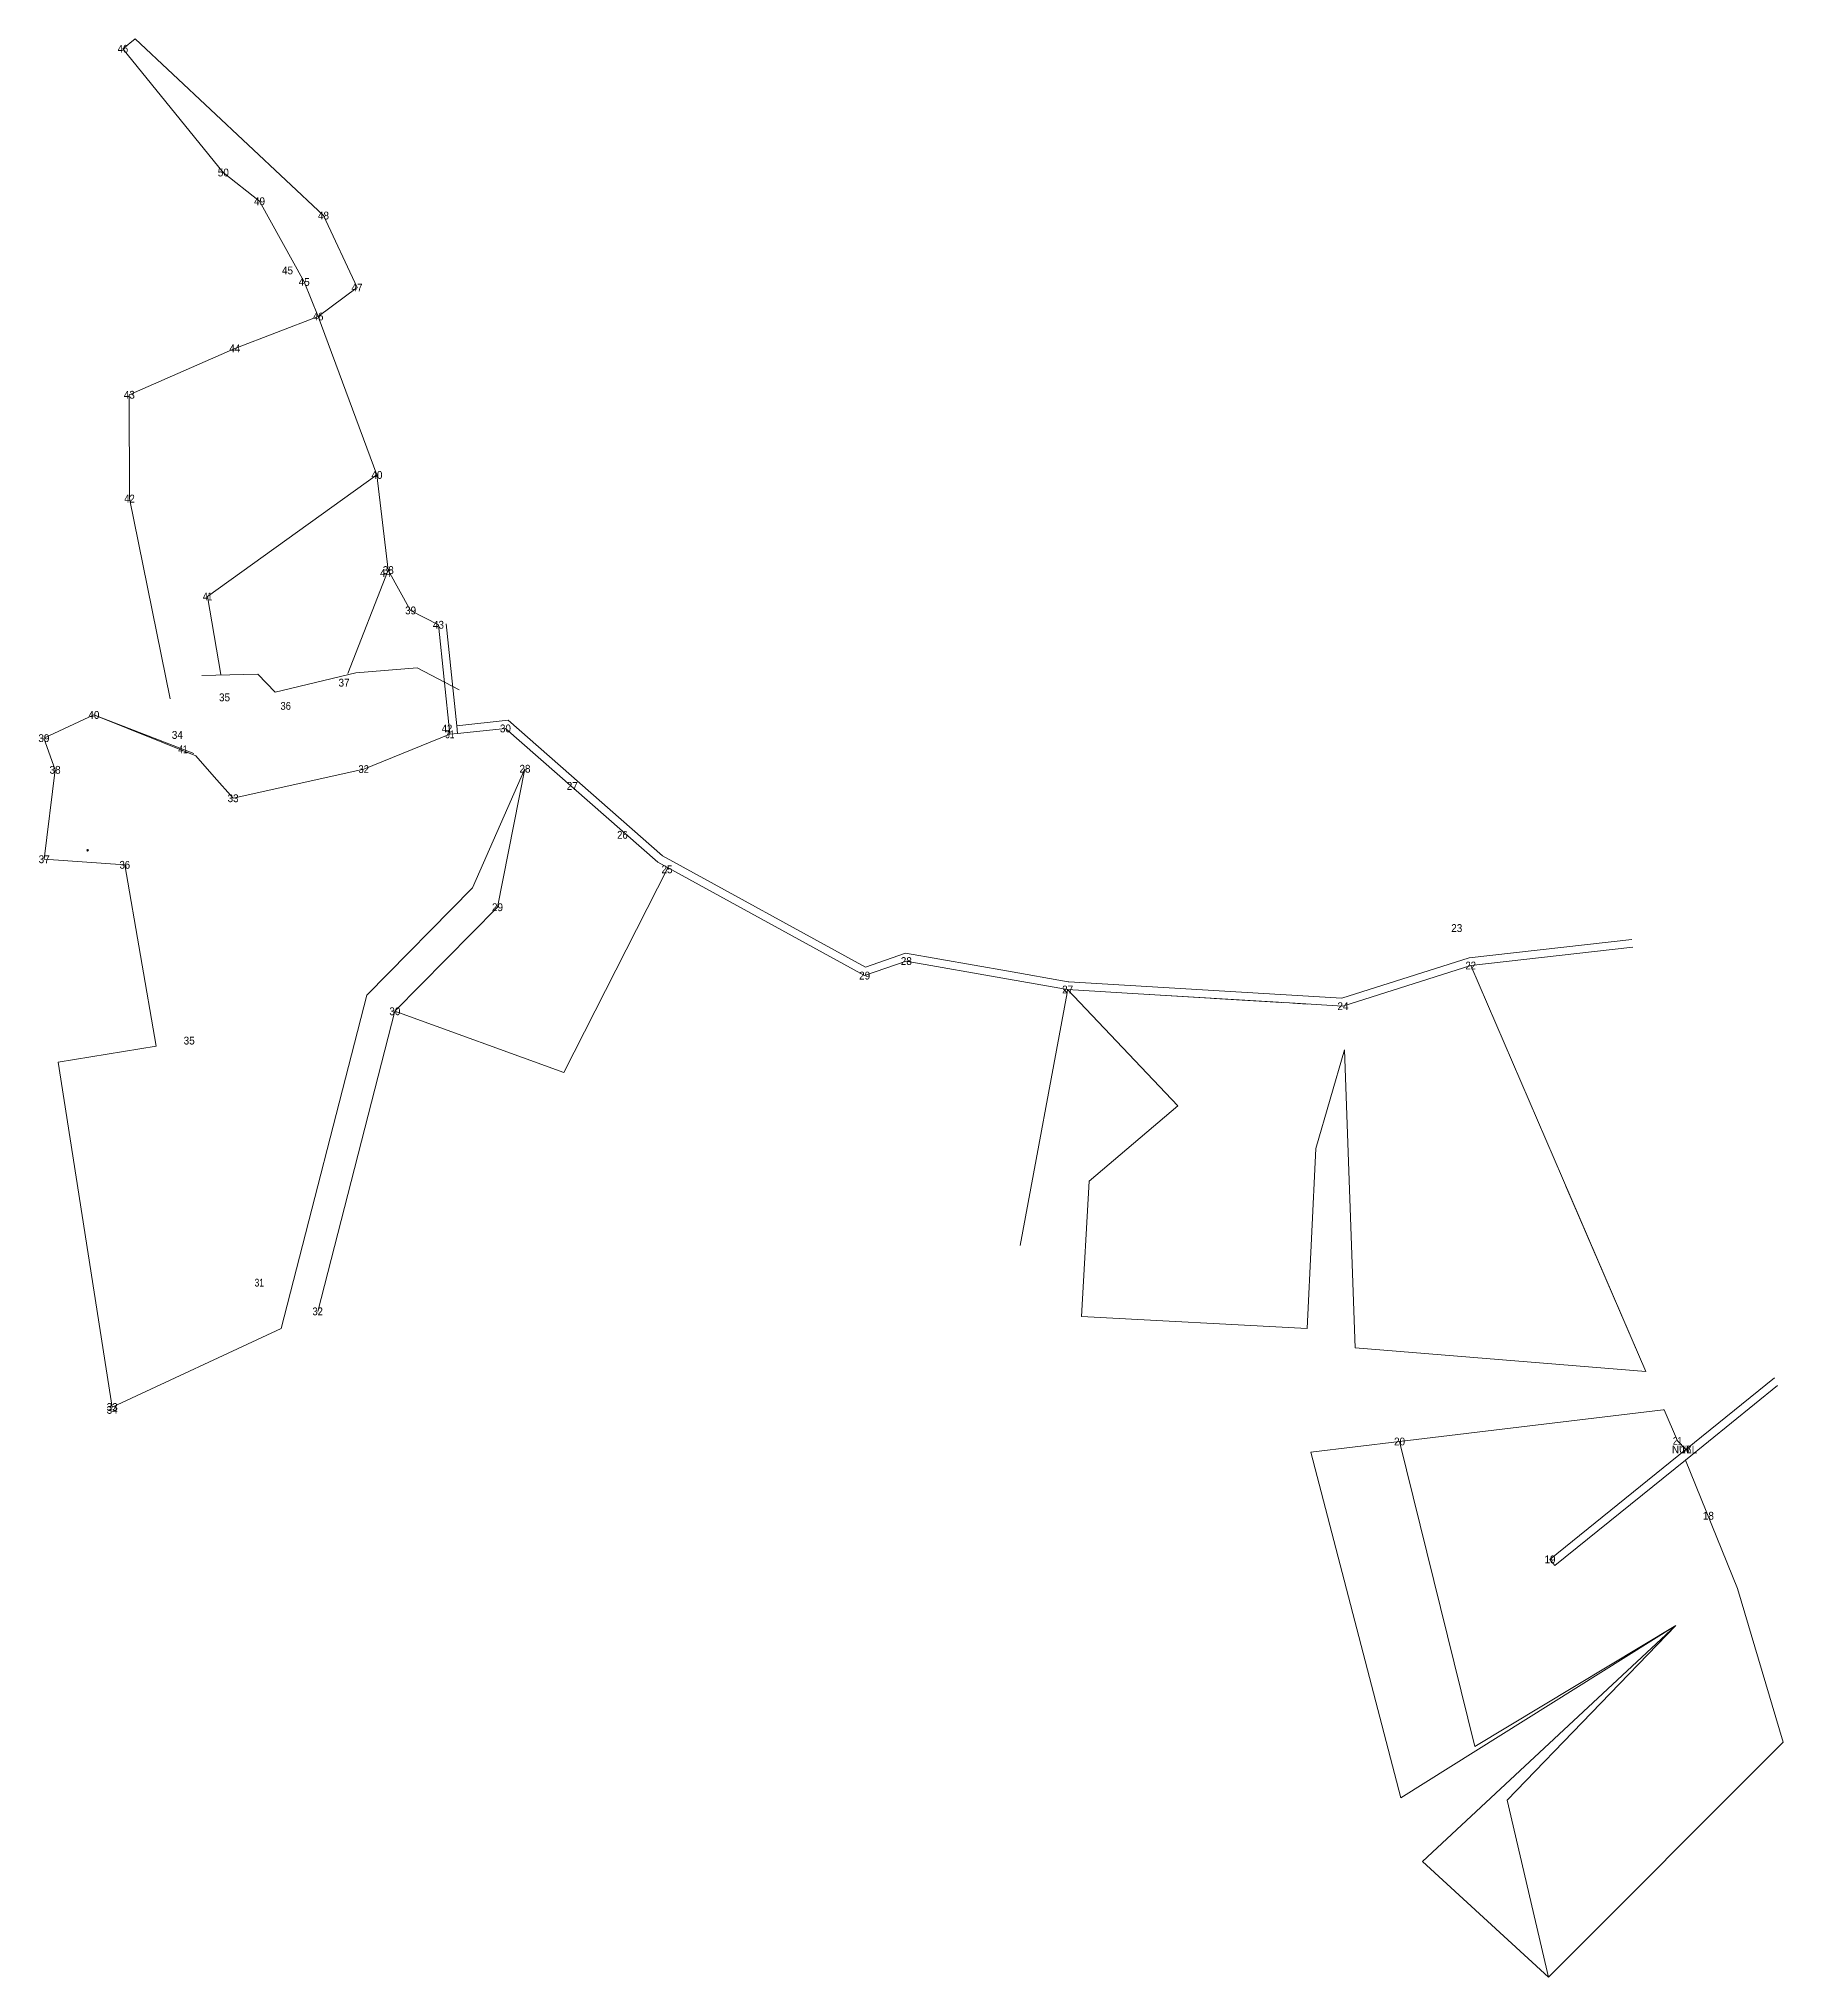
# Model space of a CAD drawing. Header units: metres. Extents: x 549262 to 551150, y 1834109 to 1835349.
# Drawn here: x 549262 to 550378, y 1834109 to 1835349 of the extents above; entities that cross this region are included whole.
import ezdxf
from ezdxf.enums import TextEntityAlignment as Align

# ---------------------------------------------------------------- set-up
doc = ezdxf.new("R2010")
doc.units = ezdxf.units.M
doc.header["$LTSCALE"] = 2
doc.header["$PDMODE"] = 32
doc.header["$PDSIZE"] = 1
for name, color, linetype, lineweight in [('10', 7, 'Continuous', 13), ('12', 7, 'Continuous', 13), ('22', 7, 'Continuous', 13), ('30', 7, 'Continuous', 13), ('62', 7, 'Continuous', 13)]:
    doc.layers.add(name, color=color, linetype=linetype, lineweight=lineweight)

msp = doc.modelspace()

# ---------------------------------------------------------------- hatches: boundary and pattern name
at = {"layer": '10'}
msp.add_hatch(color=256, dxfattribs=at).paths.add_polyline_path([(550315.405, 1834447.01, 1), (550315.255, 1834447.01, 1)])

# ---------------------------------------------------------------- linework, layer by layer
for p, q in [((550315.02, 1834447.01), (550314.71, 1834447.01)), ((550315.33, 1834447.63), (550315.33, 1834447.32)), ((550315.33, 1834446.7), (550315.33, 1834446.39)), ((550315.95, 1834447.01), (550315.64, 1834447.01))]:
    msp.add_line(p, q, dxfattribs=at)
msp.add_lwpolyline([(550289.68, 1834496.98), (550177.66, 1834756.52), (550095.91, 1834730.51), (550065.32, 1834732.36), (549964.9, 1834738.44), (549919.81, 1834741.17), (549990.21, 1834666.71), (549933.55, 1834618.5), (549928.65, 1834532), (550073.09, 1834524.48), (550078.65, 1834639.51), (550096.91, 1834702.69), (550103.77, 1834512.07)], close=True, dxfattribs=at)
for radius in [0.312, 0.075]:
    msp.add_circle((550315.33, 1834447.01), radius, dxfattribs=at)
msp.add_point((549292.94, 1834830.21), dxfattribs=at)
at = {"layer": '12'}
msp.add_line((550132.13, 1834452.11), (550075.46, 1834445.3), dxfattribs=at)
msp.add_lwpolyline([(550075.46, 1834445.3), (550132.84, 1834224.21), (550308.84, 1834334.36), (550146.88, 1834183.56), (550227.37, 1834109.48)], dxfattribs=at)
at = {"layer": '22'}
for p, q in [((549440.41, 1835171.61), (549477.99, 1835070.26)), ((549485.25, 1835009.42), (549477.99, 1835070.26)), ((549485.25, 1835009.42), (549459.29, 1834943.36)), ((549524.62, 1834904.39), (549529.59, 1834904.92)), ((549362.12, 1834890.6), (549373.89, 1834877.23)), ((549373.89, 1834877.23), (549385.99, 1834863.49)), ((550177.66, 1834756.52), (550281.28, 1834768.23)), ((549919.41, 1834739), (549917.12, 1834741.33)), ((550056.74, 1834732.88), (549964.9, 1834738.44)), ((549489.45, 1834727.25), (549440.1, 1834535.33)), ((550096.91, 1834702.69), (550078.65, 1834639.51)), ((550373.9, 1834487.91), (550314.94, 1834440.26))]:
    msp.add_line(p, q, dxfattribs=at)
msp.add_lwpolyline([(549440.41, 1835171.61), (549465.26, 1835190.11), (549443.81, 1835236.17), (549323.43, 1835349.23), (549315.52, 1835342.84), (549379.73, 1835263.69), (549402.89, 1835245.3), (549431.46, 1835193.72)], close=True, dxfattribs=at)
for points in [[(549345.66, 1834927.06), (549319.74, 1835055.14), (549319.59, 1835121.54), (549387.1, 1835151.2), (549440.41, 1835171.61)], [(549378.06, 1834942.62), (549369.68, 1834992.55), (549477.99, 1835070.26)], [(549485.25, 1835009.42), (549499.53, 1834983.63), (549517.34, 1834974.45), (549524.62, 1834904.39)], [(549522.31, 1834974.97), (549529.07, 1834909.89), (549529.59, 1834904.92)], [(549366, 1834942), (549401.83, 1834942.84), (549412.95, 1834931.44), (549464.56, 1834943.78), (549503.77, 1834946.9), (549530.54, 1834932.9)], [(549336.68, 1834705.01), (549316.73, 1834820.91), (549265.15, 1834824.48), (549272.13, 1834881.67), (549264.97, 1834901.94), (549296.94, 1834916.77), (549362.12, 1834890.6)], [(549360.78, 1834892.12), (549296.94, 1834916.77), (549264.97, 1834901.94), (549272.13, 1834881.67), (549265.15, 1834824.48), (549316.73, 1834820.91)], [(549524.62, 1834904.39), (549469.53, 1834882.13), (549385.99, 1834863.49)], [(549529.07, 1834909.89), (549561.84, 1834913.36), (549660.65, 1834826.66), (549790.42, 1834755.53), (549816.2, 1834764.52), (549882.01, 1834752.91)], [(549529.59, 1834904.92), (549560.18, 1834908.16), (549657.73, 1834822.56), (549789.97, 1834750.08), (549816.62, 1834759.37), (549882.01, 1834747.84), (549919.81, 1834741.17)], [(549489.45, 1834727.25), (549555.1, 1834793.8), (549572.68, 1834882.37), (549539.21, 1834806.17), (549471.43, 1834737.46), (549416.64, 1834524.41), (549308.64, 1834474.17), (549274.18, 1834694.71), (549336.68, 1834705.01)], [(549664.08, 1834819.08), (549597.48, 1834688.2), (549489.45, 1834727.25)], [(549882.01, 1834752.91), (549920.12, 1834746.19), (549920.37, 1834746.14), (549920.68, 1834746.13), (550095.29, 1834735.56), (550176.63, 1834761.44), (550280.72, 1834773.2)], [(549919.81, 1834741.17), (549919.41, 1834739), (549889.39, 1834577.47)], [(550371.97, 1834492.78), (550315.33, 1834447.01), (550309.98, 1834452.53)], [(550314.94, 1834440.26), (550348.2, 1834358.06), (550377.55, 1834259.81), (550227.37, 1834109.48), (550200.87, 1834222.67), (550308.84, 1834334.36), (550180.27, 1834256.94), (550132.13, 1834452.11), (550300.84, 1834472.39), (550301.31, 1834472.45), (550309.98, 1834452.53)], [(550314.94, 1834440.26), (550231.49, 1834372.83), (550228.35, 1834376.72), (550315.33, 1834447.01)], [(550309.98, 1834452.84), (550309.98, 1834452.53), (550309.98, 1834452.22)]]:
    msp.add_lwpolyline(points, dxfattribs=at)
at = {"layer": '30'}
msp.add_line((550238.59, 1834615.35), (550289.68, 1834496.98), dxfattribs=at)
at = {"layer": '62'}
for p, q in [((550013.53, 1834735.5), (550056.58, 1834732.89)), ((550063.79, 1834732.45), (550073.03, 1834731.89))]:
    msp.add_line(p, q, dxfattribs=at)

# ---------------------------------------------------------------- texts
at = {"layer": '12'}
for s, width, p in [('46', 0.9, (549315.515, 1835340.34)), ('50', 0.95, (549379.73, 1835261.19)), ('49', 0.95, (549402.89, 1835242.8)), ('48', 0.95, (549443.81, 1835233.67)), ('45', 0.95, (549420.78, 1835198.58)), ('45', 0.95, (549431.46, 1835191.22)), ('47', 0.95, (549465.26, 1835187.61)), ('46', 0.9, (549440.405, 1835169.11)), ('44', 0.95, (549387.1, 1835148.7)), ('43', 0.95, (549319.59, 1835119.04)), ('40', 0.95, (549477.99, 1835067.76)), ('42', 0.9, (549319.735, 1835052.64)), ('44', 0.95, (549483.47, 1835005.07)), ('38', 0.95, (549485.25, 1835006.92)), ('41', 0.8, (549369.685, 1834990.05)), ('39', 0.95, (549499.53, 1834981.13)), ('43', 0.95, (549517.34, 1834971.95)), ('35', 0.95, (549380.51, 1834925.53)), ('37', 0.95, (549456.96, 1834934.92)), ('40', 0.95, (549296.94, 1834914.27)), ('36', 0.9, (549419.635, 1834920.08)), ('39', 0.95, (549264.97, 1834899.44)), ('34', 0.95, (549350.33, 1834901.48)), ('42', 0.9, (549522.825, 1834905.57)), ('31', 0.8, (549524.625, 1834901.89)), ('30', 0.95, (549560.18, 1834905.66)), ('41', 0.8, (549353.915, 1834892.27)), ('38', 0.95, (549272.13, 1834879.17)), ('32', 0.9, (549469.525, 1834879.63)), ('28', 0.95, (549572.68, 1834879.87)), ('27', 0.95, (549602.94, 1834868.87)), ('33', 0.95, (549385.99, 1834860.99)), ('26', 0.9, (549635.025, 1834837.59)), ('37', 0.95, (549265.15, 1834821.98)), ('36', 0.9, (549316.725, 1834818.41)), ('25', 0.95, (549663.54, 1834815.53)), ('29', 0.95, (549555.1, 1834791.3)), ('23', 0.95, (550168.71, 1834777.98)), ('28', 0.95, (549816.62, 1834756.87)), ('22', 0.9, (550177.655, 1834754.02)), ('29', 0.95, (549789.97, 1834747.58)), ('27', 0.95, (549919.81, 1834738.67)), ('24', 0.95, (550095.91, 1834728.01)), ('30', 0.95, (549489.45, 1834724.75)), ('35', 0.95, (549357.9, 1834706)), ('31', 0.8, (549402.725, 1834551.19)), ('32', 0.9, (549440.095, 1834532.83)), ('33', 0.95, (549308.64, 1834471.67)), ('34', 0.95, (549308.64, 1834469.82)), ('20', 0.95, (550132.13, 1834449.61)), ('NULL ', 0.95, (550315.325, 1834444.51)), ('21', 0.8, (550309.985, 1834450.03)), ('17', 0.95, (550315.33, 1834444.51)), ('16', 0.9, (550315.325, 1834444.51)), ('18', 0.95, (550329.66, 1834402.12)), ('19', 0.95, (550228.35, 1834374.22))]:
    msp.add_text(s, height=5, dxfattribs=dict(at, width=width)).set_placement(p, align=Align.CENTER)

doc.saveas('drawing.dxf')
